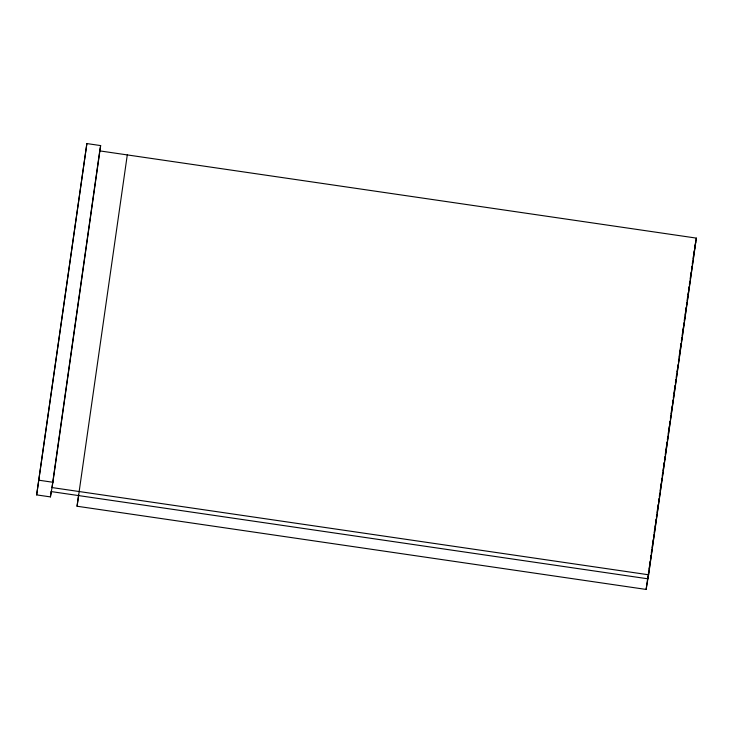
<?xml version="1.0" encoding="UTF-8"?>
<svg xmlns="http://www.w3.org/2000/svg" width="733" height="733" viewBox="0 0 733 733"><rect width="100%" height="100%" fill="white"/><g stroke="black" fill="none" stroke-linecap="round" stroke-linejoin="round"><path stroke-width="1.1" d="M36.65 494.894L86.879 143.567L100.641 145.583L52.895 482.259L50.421 496.901L36.65 494.894L86.879 143.567M50.421 496.901L51.218 491.238M99.743 150.888L51.997 487.564L648.604 574.782L696.35 238.106L99.743 150.888L100.641 145.583M648.604 574.782L646.121 589.433L77.057 506.237L78.66 494.903M127.285 154.92L77.057 506.237M646.121 589.433L648.054 575.826M648.375 573.563L648.696 571.291M649.017 569.028L649.337 566.756M649.823 563.356L650.144 561.093M650.464 558.821L650.95 555.422M651.27 553.158L651.747 549.759M652.068 547.487L652.388 545.224M652.718 542.951L653.195 539.552M653.515 537.289L653.836 535.017M654.166 532.754L654.642 529.354M654.963 527.082L655.284 524.819M655.604 522.547L656.09 519.147M656.411 516.884L656.731 514.612M657.052 512.349L657.538 508.949M657.858 506.677L658.179 504.414M658.665 501.015L658.985 498.742M659.306 496.479L659.627 494.207M660.112 490.808L660.433 488.545M660.754 486.272L661.239 482.873M661.56 480.61L661.881 478.337M662.201 476.074L662.687 472.675M663.008 470.403L663.328 468.14M663.805 464.74L664.125 462.468M664.455 460.205L664.932 456.806M665.252 454.533L665.573 452.27M665.894 449.998L666.379 446.599M666.7 444.335L667.021 442.063M667.342 439.8L667.827 436.401M668.148 434.128L668.469 431.865M668.789 429.593L669.275 426.194M669.596 423.931L669.916 421.658M670.402 418.259L670.722 415.996M671.043 413.724L671.529 410.324M671.849 408.061L672.17 405.789M672.491 403.526L672.976 400.117M673.297 397.854L673.618 395.591M673.939 393.319L674.415 389.919M674.745 387.656L675.066 385.384M675.386 383.121L675.863 379.721M676.183 377.449L676.513 375.186M676.99 371.778L677.31 369.514M677.631 367.251L677.952 364.979M678.437 361.58L678.758 359.317M679.079 357.044L679.564 353.645M679.885 351.373L681.012 343.438M681.333 341.175L681.818 337.776M682.139 335.503L682.46 333.24M682.78 330.977L683.266 327.569M683.587 325.305L683.907 323.033M684.228 320.77L684.704 317.371M685.034 315.098L685.355 312.835M685.676 310.572L686.152 307.164M686.473 304.901L686.803 302.637M687.123 300.365L687.6 296.966M687.92 294.693L688.241 292.43M688.727 289.031L689.047 286.759M689.368 284.496L689.689 282.232M690.174 278.824L690.495 276.561M690.816 274.289L691.137 272.025M691.622 268.626L691.943 266.354M692.264 264.091L692.584 261.828M693.07 258.419L693.391 256.156M695.672 242.137L647.917 578.813L51.319 491.596M693.876 252.757L694.233 250.631M694.591 248.505L696.35 238.106M39.124 480.243L52.895 482.259"/></g></svg>
